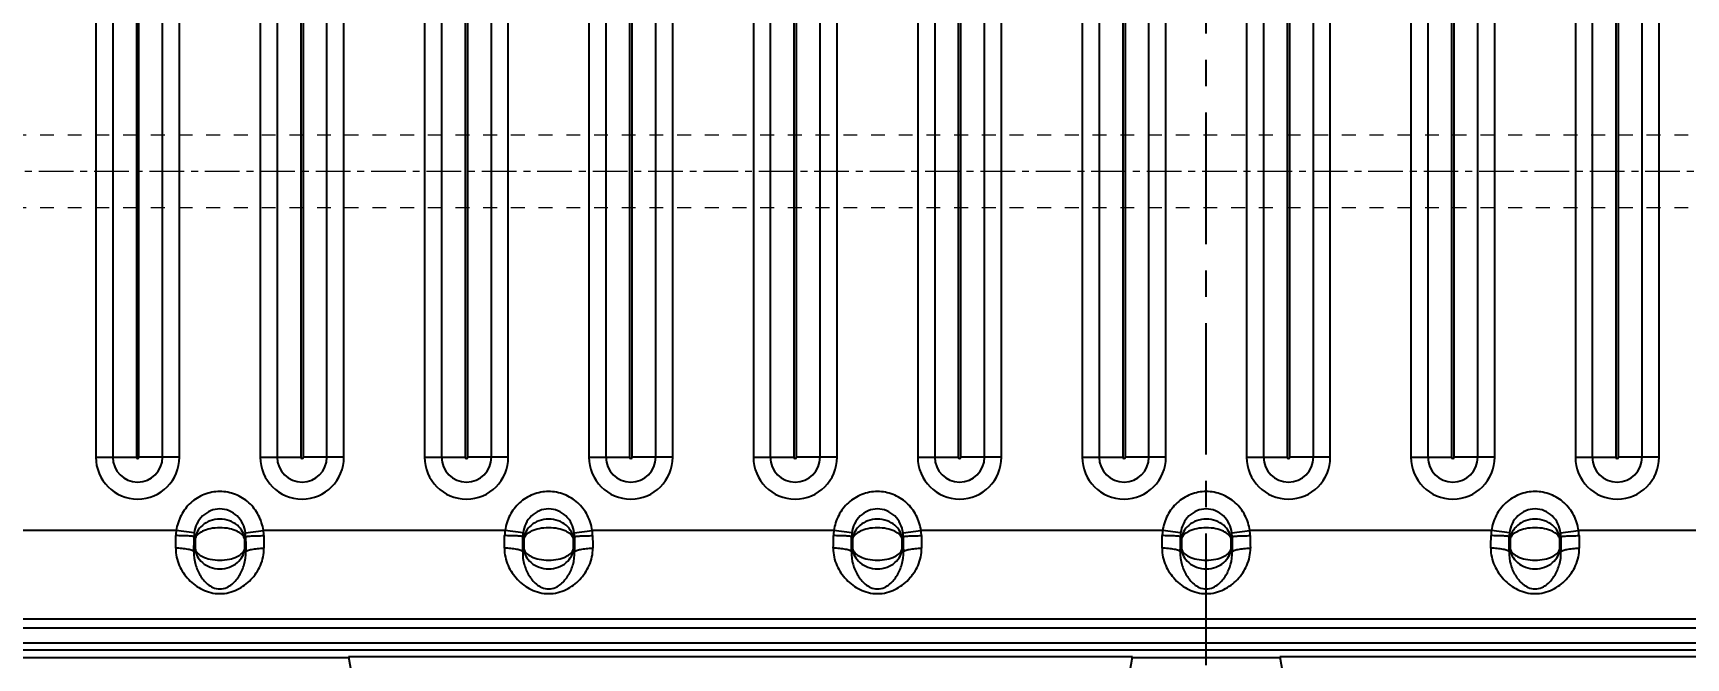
# Model space of a CAD drawing. Header units: millimetres. Extents: x 1572 to 4063, y -10865 to -3081.
# Drawn here: x 2486.6 to 2668.5, y -5954.5 to -5885.8 of the extents above; entities that cross this region are included whole.
import ezdxf

# ---------------------------------------------------------------- set-up
doc = ezdxf.new("R2010")
doc.units = ezdxf.units.MM
doc.header["$LTSCALE"] = 16.335
doc.header["$PDMODE"] = 3
doc.header["$PDSIZE"] = 0.3125
doc.linetypes.add('CENTER', pattern=[0.6, 0.375, -0.075, 0.075, -0.075])
doc.linetypes.add('HIDDEN', pattern=[0.2, 0.1, -0.1])
doc.layers.get('0').update_dxf_attribs({"linetype": 'CONTINUOUS'})
doc.layers.get('Defpoints').update_dxf_attribs({"linetype": 'CONTINUOUS'})
doc.layers.add('cool', color=153, linetype='HIDDEN', lineweight=9)
doc.styles.get("Standard").update_dxf_attribs({"font": 'txt', "width": 0.8})
doc.dimstyles.new('ISO-25', dxfattribs={"dimtxt": 8, "dimasz": 6, "dimexe": 0, "dimexo": 0, "dimgap": 0, "dimtad": 1, "dimdsep": 46, "dimtxsty": 'Standard', "dimcen": 0, "dimclrd": 4, "dimclre": 4, "dimclrt": 6, "dimazin": 0, "dimtfac": 1, "dimtofl": 0, "dimtmove": 0, "dimatfit": 3, "dimfxl": 1, "dimarcsym": 0})

# ---------------------------------------------------------------- blocks, each defined once
blk = doc.blocks.new('147')
at = {"layer": 'cool', "ltscale": 0.932966}
for p, q in [((229.57, -3849.57), (-211.77, -3849.57)), ((229.57, -3857.57), (-211.77, -3857.57))]:
    blk.add_line(p, q, dxfattribs=at)
at = {"layer": 'cool', "color": 1, "linetype": 'CENTER', "ltscale": 0.621977}
blk.add_line((243.9, -3853.57), (-226.1, -3853.57), dxfattribs=at)
blk = doc.blocks.new('*D194')
at = {"color": 4, "lineweight": -2, "transparency": 16777216}
for p, q in [((2642.11, -5964.99), (2832.46, -5964.99)), ((2832.46, -5964.99), (2844.46, -5966.99)), ((2844.46, -5966.99), (2866.86, -5966.99))]:
    blk.add_line(p, q, dxfattribs=at)
at = {"layer": 'Defpoints', "color": 0, "transparency": 16777216}
for p in [(2615.71, -5857.99), (2642.11, -5964.99), (2856.46, -5966.99)]:
    blk.add_point(p, dxfattribs=at)
at = {"color": 6, "transparency": 16777216, "insert": (2861.66, -5963.99), "char_height": 6, "attachment_point": 5}
blk.add_mtext('107', dxfattribs=at)
blk = doc.blocks.new('*D195')
at = {"color": 4, "lineweight": -2, "transparency": 16777216}
blk.add_line((2802.82, -5982.99), (2867.66, -5982.99), dxfattribs=at)
at = {"layer": 'Defpoints', "color": 0, "transparency": 16777216}
for p in [(2615.71, -5857.99), (2802.82, -5982.99), (2856.46, -5982.99)]:
    blk.add_point(p, dxfattribs=at)
at = {"color": 6, "transparency": 16777216, "insert": (2862.06, -5979.99), "char_height": 6, "attachment_point": 5}
blk.add_mtext('125', dxfattribs=at)
blk = doc.blocks.new('*D196')
at = {"color": 4, "lineweight": -2, "transparency": 16777216}
blk.add_line((2829.51, -6017.99), (2866.86, -6017.99), dxfattribs=at)
at = {"layer": 'Defpoints', "color": 0, "transparency": 16777216}
for p in [(2615.71, -5857.99), (2829.51, -6017.99), (2856.46, -6017.99)]:
    blk.add_point(p, dxfattribs=at)
at = {"color": 6, "transparency": 16777216, "insert": (2861.66, -6014.99), "char_height": 6, "attachment_point": 5}
blk.add_mtext('160', dxfattribs=at)
blk = doc.blocks.new('*D197')
at = {"color": 4, "lineweight": -2, "transparency": 16777216}
blk.add_line((2615.71, -6028.41), (2615.71, -6056.21), dxfattribs=at)
at = {"layer": 'Defpoints', "color": 0, "transparency": 16777216}
for p in [(2615.71, -5857.99), (2615.71, -6028.41), (2615.71, -6053.81)]:
    blk.add_point(p, dxfattribs=at)
at = {"color": 6, "transparency": 16777216, "insert": (2612.71, -6055.01), "char_height": 6, "attachment_point": 5, "rotation": 90}
blk.add_mtext('0', dxfattribs=at)
blk = doc.blocks.new('*D198')
at = {"color": 4, "lineweight": -2, "transparency": 16777216}
blk.add_line((2637.71, -5969.39), (2637.71, -6061.81), dxfattribs=at)
at = {"layer": 'Defpoints', "color": 0, "transparency": 16777216}
for p in [(2615.71, -5857.99), (2637.71, -5969.39), (2637.71, -6053.81)]:
    blk.add_point(p, dxfattribs=at)
at = {"color": 6, "transparency": 16777216, "insert": (2634.71, -6057.81), "char_height": 6, "attachment_point": 5, "rotation": 90}
blk.add_mtext('22', dxfattribs=at)
blk = doc.blocks.new('*D199')
at = {"color": 4, "lineweight": -2, "transparency": 16777216}
blk.add_line((2697.71, -5969.39), (2697.71, -6061.81), dxfattribs=at)
at = {"layer": 'Defpoints', "color": 0, "transparency": 16777216}
for p in [(2615.71, -5857.99), (2697.71, -5969.39), (2697.71, -6053.81)]:
    blk.add_point(p, dxfattribs=at)
at = {"color": 6, "transparency": 16777216, "insert": (2694.71, -6057.81), "char_height": 6, "attachment_point": 5, "rotation": 90}
blk.add_mtext('82', dxfattribs=at)
blk = doc.blocks.new('*D200')
at = {"color": 4, "lineweight": -2, "transparency": 16777216}
blk.add_line((2765.71, -5967.89), (2765.71, -6064.21), dxfattribs=at)
at = {"layer": 'Defpoints', "color": 0, "transparency": 16777216}
for p in [(2615.71, -5857.99), (2765.71, -5967.89), (2765.71, -6053.81)]:
    blk.add_point(p, dxfattribs=at)
at = {"color": 6, "transparency": 16777216, "insert": (2762.71, -6059.01), "char_height": 6, "attachment_point": 5, "rotation": 90}
blk.add_mtext('150', dxfattribs=at)
blk = doc.blocks.new('*D201')
at = {"color": 4, "lineweight": -2, "transparency": 16777216}
blk.add_line((2820.71, -6014.88), (2820.71, -6065.81), dxfattribs=at)
at = {"layer": 'Defpoints', "color": 0, "transparency": 16777216}
for p in [(2615.71, -5857.99), (2820.71, -6014.88), (2820.71, -6053.81)]:
    blk.add_point(p, dxfattribs=at)
at = {"color": 6, "transparency": 16777216, "insert": (2817.71, -6059.81), "char_height": 6, "attachment_point": 5, "rotation": 90}
blk.add_mtext('205', dxfattribs=at)
blk = doc.blocks.new('*D220')
at = {"color": 4, "lineweight": -2, "transparency": 16777216}
blk.add_line((2404.1, -5900.99), (2366.95, -5900.99), dxfattribs=at)
at = {"layer": 'Defpoints', "color": 0, "transparency": 16777216}
for p in [(2615.71, -5857.99), (2374.95, -5900.99), (2404.1, -5900.99)]:
    blk.add_point(p, dxfattribs=at)
at = {"color": 6, "transparency": 16777216, "insert": (2370.95, -5897.99), "char_height": 6, "attachment_point": 5}
blk.add_mtext('43', dxfattribs=at)
blk = doc.blocks.new('*D221')
at = {"color": 4, "lineweight": -2, "transparency": 16777216}
blk.add_line((2434.81, -5927.99), (2367.75, -5927.99), dxfattribs=at)
at = {"layer": 'Defpoints', "color": 0, "transparency": 16777216}
for p in [(2615.71, -5857.99), (2374.95, -5927.99), (2434.81, -5927.99)]:
    blk.add_point(p, dxfattribs=at)
at = {"color": 6, "transparency": 16777216, "insert": (2371.35, -5924.99), "char_height": 6, "attachment_point": 5}
blk.add_mtext('70', dxfattribs=at)
blk = doc.blocks.new('*D222')
at = {"color": 4, "lineweight": -2, "transparency": 16777216}
for p, q in [((2398.95, -5964.99), (2386.95, -5966.99)), ((2589.31, -5964.99), (2398.95, -5964.99)), ((2386.95, -5966.99), (2364.55, -5966.99))]:
    blk.add_line(p, q, dxfattribs=at)
at = {"layer": 'Defpoints', "color": 0, "transparency": 16777216}
for p in [(2615.71, -5857.99), (2589.31, -5964.99), (2374.95, -5966.99)]:
    blk.add_point(p, dxfattribs=at)
at = {"color": 6, "transparency": 16777216, "insert": (2369.75, -5963.99), "char_height": 6, "attachment_point": 5}
blk.add_mtext('107', dxfattribs=at)
blk = doc.blocks.new('*D223')
at = {"color": 4, "lineweight": -2, "transparency": 16777216}
blk.add_line((2428.59, -5982.99), (2363.75, -5982.99), dxfattribs=at)
at = {"layer": 'Defpoints', "color": 0, "transparency": 16777216}
for p in [(2615.71, -5857.99), (2374.95, -5982.99), (2428.59, -5982.99)]:
    blk.add_point(p, dxfattribs=at)
at = {"color": 6, "transparency": 16777216, "insert": (2369.35, -5979.99), "char_height": 6, "attachment_point": 5}
blk.add_mtext('125', dxfattribs=at)
blk = doc.blocks.new('*D224')
at = {"color": 4, "lineweight": -2, "transparency": 16777216}
blk.add_line((2401.91, -6017.99), (2364.55, -6017.99), dxfattribs=at)
at = {"layer": 'Defpoints', "color": 0, "transparency": 16777216}
for p in [(2615.71, -5857.99), (2374.95, -6017.99), (2401.91, -6017.99)]:
    blk.add_point(p, dxfattribs=at)
at = {"color": 6, "transparency": 16777216, "insert": (2369.75, -6014.99), "char_height": 6, "attachment_point": 5}
blk.add_mtext('160', dxfattribs=at)
blk = doc.blocks.new('*D225')
at = {"color": 4, "lineweight": -2, "transparency": 16777216}
for p, q in [((2593.71, -5969.39), (2593.71, -6029.81)), ((2593.71, -6029.81), (2593.71, -6041.81)), ((2593.71, -6041.81), (2593.71, -6061.81))]:
    blk.add_line(p, q, dxfattribs=at)
at = {"layer": 'Defpoints', "color": 0, "transparency": 16777216}
for p in [(2615.71, -5857.99), (2593.71, -5969.39), (2593.71, -6053.81)]:
    blk.add_point(p, dxfattribs=at)
at = {"color": 6, "transparency": 16777216, "insert": (2590.71, -6057.81), "char_height": 6, "attachment_point": 5, "rotation": 90}
blk.add_mtext('22', dxfattribs=at)
blk = doc.blocks.new('*D226')
at = {"color": 4, "lineweight": -2, "transparency": 16777216}
for p, q in [((2533.71, -5969.39), (2533.71, -6029.81)), ((2533.71, -6029.81), (2533.71, -6041.81)), ((2533.71, -6041.81), (2533.71, -6061.81))]:
    blk.add_line(p, q, dxfattribs=at)
at = {"layer": 'Defpoints', "color": 0, "transparency": 16777216}
for p in [(2615.71, -5857.99), (2533.71, -5969.39), (2533.71, -6053.81)]:
    blk.add_point(p, dxfattribs=at)
at = {"color": 6, "transparency": 16777216, "insert": (2530.71, -6057.81), "char_height": 6, "attachment_point": 5, "rotation": 90}
blk.add_mtext('82', dxfattribs=at)
blk = doc.blocks.new('*D227')
at = {"color": 4, "lineweight": -2, "transparency": 16777216}
blk.add_line((2465.71, -5967.89), (2465.71, -6064.21), dxfattribs=at)
at = {"layer": 'Defpoints', "color": 0, "transparency": 16777216}
for p in [(2615.71, -5857.99), (2465.71, -5967.89), (2465.71, -6053.81)]:
    blk.add_point(p, dxfattribs=at)
at = {"color": 6, "transparency": 16777216, "insert": (2462.71, -6059.01), "char_height": 6, "attachment_point": 5, "rotation": 90}
blk.add_mtext('150', dxfattribs=at)
blk = doc.blocks.new('*D228')
at = {"color": 4, "lineweight": -2, "transparency": 16777216}
for p, q in [((2439.21, -5887.39), (2439.21, -6029.81)), ((2439.21, -6029.81), (2437.71, -6041.81)), ((2437.71, -6041.81), (2437.71, -6071.41))]:
    blk.add_line(p, q, dxfattribs=at)
at = {"layer": 'Defpoints', "color": 0, "transparency": 16777216}
for p in [(2615.71, -5857.99), (2439.21, -5887.39), (2437.71, -6053.81)]:
    blk.add_point(p, dxfattribs=at)
at = {"color": 6, "transparency": 16777216, "insert": (2434.71, -6062.61), "char_height": 6, "attachment_point": 5, "rotation": 90}
blk.add_mtext('176.5', dxfattribs=at)
blk = doc.blocks.new('*D229')
at = {"color": 4, "lineweight": -2, "transparency": 16777216}
blk.add_line((2410.71, -6014.88), (2410.71, -6065.81), dxfattribs=at)
at = {"layer": 'Defpoints', "color": 0, "transparency": 16777216}
for p in [(2615.71, -5857.99), (2410.71, -6014.88), (2410.71, -6053.81)]:
    blk.add_point(p, dxfattribs=at)
at = {"color": 6, "transparency": 16777216, "insert": (2407.71, -6059.81), "char_height": 6, "attachment_point": 5, "rotation": 90}
blk.add_mtext('205', dxfattribs=at)
blk = doc.blocks.new('*D266')
at = {"color": 4, "lineweight": -2, "transparency": 16777216}
for p, q in [((2386.77, -5954.47), (2357.97, -5954.47)), ((2398.77, -5963.49), (2386.77, -5954.47)), ((2461.31, -5963.49), (2398.77, -5963.49))]:
    blk.add_line(p, q, dxfattribs=at)
at = {"layer": 'Defpoints', "color": 0, "transparency": 16777216}
for p in [(2615.71, -5857.99), (2374.77, -5954.47), (2461.31, -5963.49)]:
    blk.add_point(p, dxfattribs=at)
at = {"color": 6, "transparency": 16777216, "insert": (2366.37, -5951.47), "char_height": 6, "attachment_point": 5}
blk.add_mtext('105.5', dxfattribs=at)
blk = doc.blocks.new('*D267')
at = {"color": 4, "lineweight": -2, "transparency": 16777216}
for p, q in [((2832.78, -5963.49), (2844.78, -5957.64)), ((2844.78, -5957.64), (2873.58, -5957.64)), ((2770.11, -5963.49), (2832.78, -5963.49))]:
    blk.add_line(p, q, dxfattribs=at)
at = {"layer": 'Defpoints', "color": 0, "transparency": 16777216}
for p in [(2615.71, -5857.99), (2856.78, -5957.64), (2770.11, -5963.49)]:
    blk.add_point(p, dxfattribs=at)
at = {"color": 6, "transparency": 16777216, "insert": (2865.18, -5954.64), "char_height": 6, "attachment_point": 5}
blk.add_mtext('105.5', dxfattribs=at)
blk = doc.blocks.new('*D284')
at = {"color": 4, "lineweight": -2, "transparency": 16777216}
blk.add_line((2827.31, -5900.99), (2864.46, -5900.99), dxfattribs=at)
at = {"layer": 'Defpoints', "color": 0, "transparency": 16777216}
for p in [(2615.71, -5857.99), (2827.31, -5900.99), (2856.46, -5900.99)]:
    blk.add_point(p, dxfattribs=at)
at = {"color": 6, "transparency": 16777216, "insert": (2860.46, -5897.99), "char_height": 6, "attachment_point": 5}
blk.add_mtext('43', dxfattribs=at)
blk = doc.blocks.new('*D285')
at = {"color": 4, "lineweight": -2, "transparency": 16777216}
blk.add_line((2796.61, -5927.99), (2863.66, -5927.99), dxfattribs=at)
at = {"layer": 'Defpoints', "color": 0, "transparency": 16777216}
for p in [(2615.71, -5857.99), (2796.61, -5927.99), (2856.46, -5927.99)]:
    blk.add_point(p, dxfattribs=at)
at = {"color": 6, "transparency": 16777216, "insert": (2860.06, -5924.99), "char_height": 6, "attachment_point": 5}
blk.add_mtext('70', dxfattribs=at)
blk = doc.blocks.new('*D286')
at = {"color": 4, "lineweight": -2, "transparency": 16777216}
for p, q in [((2792.21, -5887.39), (2792.21, -6029.81)), ((2792.21, -6029.81), (2793.71, -6041.81)), ((2793.71, -6041.81), (2793.71, -6071.41))]:
    blk.add_line(p, q, dxfattribs=at)
at = {"layer": 'Defpoints', "color": 0, "transparency": 16777216}
for p in [(2615.71, -5857.99), (2792.21, -5887.39), (2793.71, -6053.81)]:
    blk.add_point(p, dxfattribs=at)
at = {"color": 6, "transparency": 16777216, "insert": (2790.71, -6062.61), "char_height": 6, "attachment_point": 5, "rotation": 90}
blk.add_mtext('176.5', dxfattribs=at)

msp = doc.modelspace()

# ---------------------------------------------------------------- linework, layer by layer
at = {"color": 1, "linetype": 'CENTER', "ltscale": 2.363515}
msp.add_line((2615.706, -6047.99), (2615.706, -5667.99), dxfattribs=at)
at = {"color": 7, "linetype": 'Continuous'}
for p, q in [((2493.515, -5788.732), (2493.515, -5932.447)), ((2495.379, -5788.732), (2495.379, -5932.447)), ((2497.977, -5788.732), (2497.977, -5932.447)), ((2498.264, -5932.447), (2498.264, -5788.732)), ((2500.862, -5932.447), (2500.862, -5788.732)), ((2502.727, -5932.447), (2502.727, -5788.732)), ((2511.605, -5788.732), (2511.605, -5932.447)), ((2513.469, -5788.732), (2513.469, -5932.447)), ((2516.067, -5788.732), (2516.067, -5932.447)), ((2516.354, -5932.447), (2516.354, -5788.732)), ((2518.952, -5932.447), (2518.952, -5788.732)), ((2520.817, -5932.447), (2520.817, -5788.732)), ((2529.695, -5788.732), (2529.695, -5932.447)), ((2531.559, -5788.732), (2531.559, -5932.447)), ((2534.157, -5788.732), (2534.157, -5932.447)), ((2534.444, -5932.447), (2534.444, -5788.732)), ((2537.042, -5932.447), (2537.042, -5788.732)), ((2538.907, -5932.447), (2538.907, -5788.732)), ((2547.785, -5788.732), (2547.785, -5932.447)), ((2549.649, -5788.732), (2549.649, -5932.447)), ((2552.247, -5788.732), (2552.247, -5932.447)), ((2552.534, -5932.447), (2552.534, -5788.732)), ((2555.132, -5932.447), (2555.132, -5788.732)), ((2556.997, -5932.447), (2556.997, -5788.732)), ((2565.875, -5788.732), (2565.875, -5932.447)), ((2567.739, -5788.732), (2567.739, -5932.447)), ((2570.337, -5788.732), (2570.337, -5932.447)), ((2570.624, -5932.447), (2570.624, -5788.732)), ((2573.222, -5932.447), (2573.222, -5788.732)), ((2575.087, -5932.447), (2575.087, -5788.732)), ((2583.965, -5788.732), (2583.965, -5932.447)), ((2585.829, -5788.732), (2585.829, -5932.447)), ((2588.427, -5788.732), (2588.427, -5932.447)), ((2588.714, -5932.447), (2588.714, -5788.732)), ((2591.312, -5932.447), (2591.312, -5788.732)), ((2593.177, -5932.447), (2593.177, -5788.732)), ((2602.055, -5788.732), (2602.055, -5932.447)), ((2603.919, -5788.732), (2603.919, -5932.447)), ((2606.517, -5788.732), (2606.517, -5932.447)), ((2606.804, -5932.447), (2606.804, -5788.732)), ((2609.402, -5932.447), (2609.402, -5788.732)), ((2611.267, -5932.447), (2611.267, -5788.732)), ((2620.145, -5788.732), (2620.145, -5932.447)), ((2622.009, -5788.732), (2622.009, -5932.447)), ((2624.607, -5788.732), (2624.607, -5932.447)), ((2624.894, -5932.447), (2624.894, -5788.732)), ((2627.492, -5932.447), (2627.492, -5788.732)), ((2629.357, -5932.447), (2629.357, -5788.732)), ((2638.235, -5788.732), (2638.235, -5932.447)), ((2640.099, -5788.732), (2640.099, -5932.447)), ((2642.697, -5788.732), (2642.697, -5932.447)), ((2642.984, -5932.447), (2642.984, -5788.732)), ((2645.582, -5932.447), (2645.582, -5788.732)), ((2647.447, -5932.447), (2647.447, -5788.732)), ((2656.325, -5788.732), (2656.325, -5932.447)), ((2658.189, -5788.732), (2658.189, -5932.447)), ((2660.787, -5788.732), (2660.787, -5932.447)), ((2661.074, -5932.447), (2661.074, -5788.732)), ((2663.672, -5932.447), (2663.672, -5788.732)), ((2665.537, -5932.447), (2665.537, -5788.732)), ((2493.515, -5932.447), (2497.977, -5932.447)), ((2502.727, -5932.447), (2498.264, -5932.447)), ((2511.605, -5932.447), (2516.067, -5932.447)), ((2520.817, -5932.447), (2516.354, -5932.447)), ((2529.695, -5932.447), (2534.157, -5932.447)), ((2538.907, -5932.447), (2534.444, -5932.447)), ((2547.785, -5932.447), (2552.247, -5932.447)), ((2556.997, -5932.447), (2552.534, -5932.447)), ((2565.875, -5932.447), (2570.337, -5932.447)), ((2575.087, -5932.447), (2570.624, -5932.447)), ((2583.965, -5932.447), (2588.427, -5932.447)), ((2593.177, -5932.447), (2588.714, -5932.447)), ((2602.055, -5932.447), (2606.517, -5932.447)), ((2611.267, -5932.447), (2606.804, -5932.447)), ((2620.145, -5932.447), (2624.607, -5932.447)), ((2629.357, -5932.447), (2624.894, -5932.447)), ((2638.235, -5932.447), (2642.697, -5932.447)), ((2647.447, -5932.447), (2642.984, -5932.447)), ((2656.325, -5932.447), (2660.787, -5932.447)), ((2665.537, -5932.447), (2661.074, -5932.447)), ((2502.373, -5940.514), (2466.18, -5940.514)), ((2504.352, -5940.78), (2502.373, -5940.514)), ((2504.434, -5941.474), (2504.329, -5941.19)), ((2504.434, -5941.474), (2504.434, -5942.515)), ((2510.003, -5941.19), (2509.897, -5941.474)), ((2509.897, -5942.515), (2509.897, -5941.474)), ((2509.98, -5940.78), (2511.958, -5940.514)), ((2538.553, -5940.514), (2511.958, -5940.514)), ((2540.532, -5940.78), (2538.553, -5940.514)), ((2540.614, -5941.474), (2540.509, -5941.19)), ((2540.614, -5941.474), (2540.614, -5942.515)), ((2546.183, -5941.19), (2546.077, -5941.474)), ((2546.077, -5942.515), (2546.077, -5941.474)), ((2546.16, -5940.78), (2548.138, -5940.514)), ((2574.733, -5940.514), (2548.138, -5940.514)), ((2576.712, -5940.78), (2574.733, -5940.514)), ((2576.794, -5941.474), (2576.689, -5941.19)), ((2576.794, -5941.474), (2576.794, -5942.515)), ((2582.363, -5941.19), (2582.257, -5941.474)), ((2582.257, -5942.515), (2582.257, -5941.474)), ((2582.34, -5940.78), (2584.318, -5940.514)), ((2610.913, -5940.514), (2584.318, -5940.514)), ((2612.892, -5940.78), (2610.913, -5940.514)), ((2612.974, -5941.474), (2612.869, -5941.19)), ((2612.974, -5941.474), (2612.974, -5942.515)), ((2618.543, -5941.19), (2618.437, -5941.474)), ((2618.437, -5942.515), (2618.437, -5941.474)), ((2618.52, -5940.78), (2620.498, -5940.514)), ((2647.093, -5940.514), (2620.498, -5940.514)), ((2649.072, -5940.78), (2647.093, -5940.514)), ((2649.154, -5941.474), (2649.049, -5941.19)), ((2649.154, -5941.474), (2649.154, -5942.515)), ((2654.723, -5941.19), (2654.617, -5941.474)), ((2654.617, -5942.515), (2654.617, -5941.474)), ((2654.7, -5940.78), (2656.678, -5940.514)), ((2683.273, -5940.514), (2656.678, -5940.514)), ((2504.31, -5942.848), (2504.434, -5942.515)), ((2509.897, -5942.515), (2510.021, -5942.848)), ((2540.49, -5942.848), (2540.614, -5942.515)), ((2546.077, -5942.515), (2546.201, -5942.848)), ((2576.67, -5942.848), (2576.794, -5942.515)), ((2582.257, -5942.515), (2582.381, -5942.848)), ((2612.85, -5942.848), (2612.974, -5942.515)), ((2618.437, -5942.515), (2618.561, -5942.848)), ((2649.03, -5942.848), (2649.154, -5942.515)), ((2654.617, -5942.515), (2654.741, -5942.848)), ((2473.123, -5950.222), (2758.288, -5950.222)), ((2757.734, -5951.266), (2473.677, -5951.266)), ((2473.677, -5952.859), (2757.734, -5952.859)), ((2758.298, -5953.697), (2473.114, -5953.697)), ((2473.206, -5954.493), (2521.324, -5954.493)), ((2521.311, -5954.422), (2522.342, -5960.267)), ((2607.6, -5954.422), (2521.311, -5954.422)), ((2606.569, -5960.267), (2607.6, -5954.422)), ((2607.587, -5954.493), (2623.824, -5954.493)), ((2710.1, -5954.422), (2623.812, -5954.422)), ((2623.812, -5954.422), (2624.842, -5960.267))]:
    msp.add_line(p, q, dxfattribs=at)
for centre, radius, start, end in [((2498.121, -5932.447), 4.606, 180, 360), ((2498.121, -5932.447), 2.741, 180, 0), ((2498.121, -5932.447), 0.144, 180, 0), ((2516.211, -5932.447), 4.606, 180, 360), ((2516.211, -5932.447), 2.741, 180, 0), ((2516.211, -5932.447), 0.144, 180, 0), ((2534.301, -5932.447), 4.606, 180, 360), ((2534.301, -5932.447), 2.741, 180, 0), ((2534.301, -5932.447), 0.144, 180, 0), ((2552.391, -5932.447), 4.606, 180, 360), ((2552.391, -5932.447), 2.741, 180, 0), ((2552.391, -5932.447), 0.144, 180, 0), ((2570.481, -5932.447), 4.606, 180, 360), ((2570.481, -5932.447), 2.741, 180, 0), ((2570.481, -5932.447), 0.144, 180, 0), ((2588.571, -5932.447), 4.606, 180, 360), ((2588.571, -5932.447), 2.741, 180, 0), ((2588.571, -5932.447), 0.144, 180, 0), ((2606.661, -5932.447), 4.606, 180, 360), ((2606.661, -5932.447), 2.741, 180, 0), ((2606.661, -5932.447), 0.144, 180, 0), ((2624.751, -5932.447), 4.606, 180, 360), ((2624.751, -5932.447), 2.741, 180, 0), ((2624.751, -5932.447), 0.144, 180, 0), ((2642.841, -5932.447), 4.606, 180, 360), ((2642.841, -5932.447), 2.741, 180, 0), ((2642.841, -5932.447), 0.144, 180, 0), ((2660.931, -5932.447), 4.606, 180, 360), ((2660.931, -5932.447), 2.741, 180, 0), ((2660.931, -5932.447), 0.144, 180, 0), ((2409.078, -5940.534), 93.25, 358.81693, 359.66604), ((2505.994, -5941.102), 3.668, 170.78524, 179.62607), ((2370.153, -5940.539), 134.177, 359.01385, 359.72197), ((2507.709, -5941.174), 3.38, 173.3061, 180.26867), ((2506.62, -5941.175), 3.383, 359.73438, 6.6916), ((2644.187, -5940.539), 134.186, 180.27806, 180.98612), ((2508.336, -5941.102), 3.669, 0.37559, 9.2131), ((2605.26, -5940.534), 93.257, 180.33394, 181.18298), ((2445.258, -5940.534), 93.25, 358.81693, 359.66604), ((2542.174, -5941.102), 3.668, 170.78524, 179.62607), ((2406.333, -5940.539), 134.177, 359.01385, 359.72197), ((2543.889, -5941.174), 3.38, 173.3061, 180.26867), ((2542.8, -5941.175), 3.383, 359.73438, 6.6916), ((2680.367, -5940.539), 134.186, 180.27806, 180.98612), ((2544.516, -5941.102), 3.669, 0.37559, 9.2131), ((2641.44, -5940.534), 93.257, 180.33394, 181.18298), ((2481.438, -5940.534), 93.25, 358.81693, 359.66604), ((2578.354, -5941.102), 3.668, 170.78524, 179.62607), ((2442.513, -5940.539), 134.177, 359.01385, 359.72197), ((2580.069, -5941.174), 3.38, 173.3061, 180.26867), ((2578.98, -5941.175), 3.383, 359.73438, 6.6916), ((2716.547, -5940.539), 134.186, 180.27806, 180.98612), ((2580.696, -5941.102), 3.669, 0.37559, 9.2131), ((2677.62, -5940.534), 93.257, 180.33394, 181.18298), ((2517.618, -5940.534), 93.25, 358.81693, 359.66604), ((2614.534, -5941.102), 3.668, 170.78524, 179.62607), ((2478.693, -5940.539), 134.177, 359.01385, 359.72197), ((2616.249, -5941.174), 3.38, 173.3061, 180.26867), ((2615.16, -5941.175), 3.383, 359.73438, 6.6916), ((2752.727, -5940.539), 134.186, 180.27806, 180.98612), ((2616.876, -5941.102), 3.669, 0.37559, 9.2131), ((2713.8, -5940.534), 93.257, 180.33394, 181.18298), ((2553.798, -5940.534), 93.25, 358.81693, 359.66604), ((2650.714, -5941.102), 3.668, 170.78524, 179.62607), ((2514.873, -5940.539), 134.177, 359.01385, 359.72197), ((2652.429, -5941.174), 3.38, 173.3061, 180.26867), ((2651.34, -5941.175), 3.383, 359.73438, 6.6916), ((2788.907, -5940.539), 134.186, 180.27806, 180.98612), ((2653.056, -5941.102), 3.669, 0.37559, 9.2131), ((2749.98, -5940.534), 93.257, 180.33394, 181.18298)]:
    msp.add_arc(centre, radius, start, end, dxfattribs=at)
for points, knots in [([(2511.958, -5940.514), (2511.88, -5939.937), (2511.522, -5938.801), (2510.437, -5937.389), (2508.92, -5936.448), (2507.166, -5936.115), (2505.411, -5936.448), (2503.895, -5937.389), (2502.809, -5938.801), (2502.451, -5939.937), (2502.373, -5940.514)], [0, 0, 0, 0, 0.125044, 0.2500445, 0.3750406, 0.5000226, 0.6249987, 0.7499874, 0.8749709, 1, 1, 1, 1]), ([(2548.138, -5940.514), (2548.06, -5939.937), (2547.702, -5938.801), (2546.617, -5937.389), (2545.1, -5936.448), (2543.346, -5936.115), (2541.591, -5936.448), (2540.075, -5937.389), (2538.989, -5938.801), (2538.631, -5939.937), (2538.553, -5940.514)], [0, 0, 0, 0, 0.125044, 0.2500445, 0.3750406, 0.5000226, 0.6249987, 0.7499874, 0.8749709, 1, 1, 1, 1]), ([(2584.318, -5940.514), (2584.24, -5939.937), (2583.882, -5938.801), (2582.797, -5937.389), (2581.28, -5936.448), (2579.526, -5936.115), (2577.771, -5936.448), (2576.255, -5937.389), (2575.169, -5938.801), (2574.811, -5939.937), (2574.733, -5940.514)], [0, 0, 0, 0, 0.125044, 0.2500445, 0.3750406, 0.5000226, 0.6249987, 0.7499874, 0.8749709, 1, 1, 1, 1]), ([(2620.498, -5940.514), (2620.42, -5939.937), (2620.062, -5938.801), (2618.977, -5937.389), (2617.46, -5936.448), (2615.706, -5936.115), (2613.951, -5936.448), (2612.435, -5937.389), (2611.349, -5938.801), (2610.991, -5939.937), (2610.913, -5940.514)], [0, 0, 0, 0, 0.125044, 0.2500445, 0.3750406, 0.5000226, 0.6249987, 0.7499874, 0.8749709, 1, 1, 1, 1]), ([(2656.678, -5940.514), (2656.6, -5939.937), (2656.242, -5938.801), (2655.157, -5937.389), (2653.64, -5936.448), (2651.886, -5936.115), (2650.131, -5936.448), (2648.615, -5937.389), (2647.529, -5938.801), (2647.171, -5939.937), (2647.093, -5940.514)], [0, 0, 0, 0, 0.125044, 0.2500445, 0.3750406, 0.5000226, 0.6249987, 0.7499874, 0.8749709, 1, 1, 1, 1]), ([(2509.98, -5940.78), (2509.899, -5940.091), (2509.262, -5938.723), (2507.166, -5937.847), (2505.069, -5938.723), (2504.432, -5940.091), (2504.352, -5940.78)], [0, 0, 0, 0, 0.2520719, 0.499998, 0.7479241, 1, 1, 1, 1]), ([(2546.16, -5940.78), (2546.079, -5940.091), (2545.442, -5938.723), (2543.346, -5937.847), (2541.249, -5938.723), (2540.612, -5940.091), (2540.532, -5940.78)], [0, 0, 0, 0, 0.2520719, 0.499998, 0.7479241, 1, 1, 1, 1]), ([(2582.34, -5940.78), (2582.259, -5940.091), (2581.622, -5938.723), (2579.526, -5937.847), (2577.429, -5938.723), (2576.792, -5940.091), (2576.712, -5940.78)], [0, 0, 0, 0, 0.2520719, 0.499998, 0.7479241, 1, 1, 1, 1]), ([(2618.52, -5940.78), (2618.439, -5940.091), (2617.802, -5938.723), (2615.706, -5937.847), (2613.609, -5938.723), (2612.972, -5940.091), (2612.892, -5940.78)], [0, 0, 0, 0, 0.2520719, 0.499998, 0.7479241, 1, 1, 1, 1]), ([(2654.7, -5940.78), (2654.619, -5940.091), (2653.982, -5938.723), (2651.886, -5937.847), (2649.789, -5938.723), (2649.152, -5940.091), (2649.072, -5940.78)], [0, 0, 0, 0, 0.2520719, 0.499998, 0.7479241, 1, 1, 1, 1]), ([(2509.897, -5941.474), (2509.876, -5941.192), (2509.707, -5940.608), (2509.107, -5939.877), (2508.22, -5939.375), (2507.165, -5939.196), (2506.11, -5939.376), (2505.224, -5939.878), (2504.625, -5940.609), (2504.455, -5941.192), (2504.434, -5941.474)], [0, 0, 0, 0, 0.1106501, 0.2297623, 0.3605063, 0.5001503, 0.6397285, 0.7704222, 0.8894202, 1, 1, 1, 1]), ([(2546.077, -5941.474), (2546.056, -5941.192), (2545.887, -5940.608), (2545.287, -5939.877), (2544.4, -5939.375), (2543.345, -5939.196), (2542.29, -5939.376), (2541.404, -5939.878), (2540.805, -5940.609), (2540.635, -5941.192), (2540.614, -5941.474)], [0, 0, 0, 0, 0.1106501, 0.2297623, 0.3605063, 0.5001503, 0.6397285, 0.7704222, 0.8894202, 1, 1, 1, 1]), ([(2582.257, -5941.474), (2582.236, -5941.192), (2582.067, -5940.608), (2581.467, -5939.877), (2580.58, -5939.375), (2579.525, -5939.196), (2578.47, -5939.376), (2577.584, -5939.878), (2576.985, -5940.609), (2576.815, -5941.192), (2576.794, -5941.474)], [0, 0, 0, 0, 0.1106501, 0.2297623, 0.3605063, 0.5001503, 0.6397285, 0.7704222, 0.8894202, 1, 1, 1, 1]), ([(2618.437, -5941.474), (2618.416, -5941.192), (2618.247, -5940.608), (2617.647, -5939.877), (2616.76, -5939.375), (2615.705, -5939.196), (2614.65, -5939.376), (2613.764, -5939.878), (2613.165, -5940.609), (2612.995, -5941.192), (2612.974, -5941.474)], [0, 0, 0, 0, 0.1106501, 0.2297623, 0.3605063, 0.5001503, 0.6397285, 0.7704222, 0.8894202, 1, 1, 1, 1]), ([(2654.617, -5941.474), (2654.596, -5941.192), (2654.427, -5940.608), (2653.827, -5939.877), (2652.94, -5939.375), (2651.885, -5939.196), (2650.83, -5939.376), (2649.944, -5939.878), (2649.345, -5940.609), (2649.175, -5941.192), (2649.154, -5941.474)], [0, 0, 0, 0, 0.1106501, 0.2297623, 0.3605063, 0.5001503, 0.6397285, 0.7704222, 0.8894202, 1, 1, 1, 1]), ([(2504.329, -5941.19), (2504.31, -5941.178), (2504.242, -5941.167), (2504.113, -5941.146), (2503.919, -5941.129), (2503.553, -5941.104), (2503.015, -5941.086), (2502.562, -5941.079), (2502.326, -5941.078)], [0, 0, 0, 0, 0.0334406, 0.0995097, 0.1968572, 0.3238146, 0.6480197, 1, 1, 1, 1]), ([(2509.897, -5941.474), (2509.829, -5941.081), (2509.166, -5940.571), (2508.179, -5940.28), (2507.166, -5940.176), (2506.153, -5940.28), (2505.166, -5940.571), (2504.503, -5941.081), (2504.434, -5941.474)], [0, 0, 0, 0, 0.1894105, 0.3331197, 0.4999134, 0.6667395, 0.8105152, 1, 1, 1, 1]), ([(2510.003, -5941.19), (2510.022, -5941.178), (2510.09, -5941.167), (2510.218, -5941.146), (2510.413, -5941.129), (2510.779, -5941.104), (2511.317, -5941.086), (2511.77, -5941.079), (2512.005, -5941.078)], [0, 0, 0, 0, 0.0334288, 0.0994737, 0.1967945, 0.323733, 0.6479484, 1, 1, 1, 1]), ([(2540.509, -5941.19), (2540.49, -5941.178), (2540.422, -5941.167), (2540.293, -5941.146), (2540.099, -5941.129), (2539.733, -5941.104), (2539.195, -5941.086), (2538.742, -5941.079), (2538.506, -5941.078)], [0, 0, 0, 0, 0.0334406, 0.0995097, 0.1968572, 0.3238146, 0.6480197, 1, 1, 1, 1]), ([(2546.077, -5941.474), (2546.009, -5941.081), (2545.346, -5940.571), (2544.359, -5940.28), (2543.346, -5940.176), (2542.333, -5940.28), (2541.346, -5940.571), (2540.683, -5941.081), (2540.614, -5941.474)], [0, 0, 0, 0, 0.1894105, 0.3331197, 0.4999134, 0.6667395, 0.8105152, 1, 1, 1, 1]), ([(2546.183, -5941.19), (2546.202, -5941.178), (2546.27, -5941.167), (2546.398, -5941.146), (2546.593, -5941.129), (2546.959, -5941.104), (2547.497, -5941.086), (2547.95, -5941.079), (2548.185, -5941.078)], [0, 0, 0, 0, 0.0334288, 0.0994737, 0.1967945, 0.323733, 0.6479484, 1, 1, 1, 1]), ([(2576.689, -5941.19), (2576.67, -5941.178), (2576.602, -5941.167), (2576.473, -5941.146), (2576.279, -5941.129), (2575.913, -5941.104), (2575.375, -5941.086), (2574.922, -5941.079), (2574.686, -5941.078)], [0, 0, 0, 0, 0.0334406, 0.0995097, 0.1968572, 0.3238146, 0.6480197, 1, 1, 1, 1]), ([(2582.257, -5941.474), (2582.189, -5941.081), (2581.526, -5940.571), (2580.539, -5940.28), (2579.526, -5940.176), (2578.513, -5940.28), (2577.526, -5940.571), (2576.863, -5941.081), (2576.794, -5941.474)], [0, 0, 0, 0, 0.1894105, 0.3331197, 0.4999134, 0.6667395, 0.8105152, 1, 1, 1, 1]), ([(2582.363, -5941.19), (2582.382, -5941.178), (2582.45, -5941.167), (2582.578, -5941.146), (2582.773, -5941.129), (2583.139, -5941.104), (2583.677, -5941.086), (2584.13, -5941.079), (2584.365, -5941.078)], [0, 0, 0, 0, 0.0334288, 0.0994737, 0.1967945, 0.323733, 0.6479484, 1, 1, 1, 1]), ([(2612.869, -5941.19), (2612.85, -5941.178), (2612.782, -5941.167), (2612.653, -5941.146), (2612.459, -5941.129), (2612.093, -5941.104), (2611.555, -5941.086), (2611.102, -5941.079), (2610.866, -5941.078)], [0, 0, 0, 0, 0.0334406, 0.0995097, 0.1968572, 0.3238146, 0.6480197, 1, 1, 1, 1]), ([(2618.437, -5941.474), (2618.369, -5941.081), (2617.706, -5940.571), (2616.719, -5940.28), (2615.706, -5940.176), (2614.693, -5940.28), (2613.706, -5940.571), (2613.043, -5941.081), (2612.974, -5941.474)], [0, 0, 0, 0, 0.1894105, 0.3331197, 0.4999134, 0.6667395, 0.8105152, 1, 1, 1, 1]), ([(2618.543, -5941.19), (2618.562, -5941.178), (2618.63, -5941.167), (2618.758, -5941.146), (2618.953, -5941.129), (2619.319, -5941.104), (2619.857, -5941.086), (2620.31, -5941.079), (2620.545, -5941.078)], [0, 0, 0, 0, 0.0334288, 0.0994737, 0.1967945, 0.323733, 0.6479484, 1, 1, 1, 1]), ([(2649.049, -5941.19), (2649.03, -5941.178), (2648.962, -5941.167), (2648.833, -5941.146), (2648.639, -5941.129), (2648.273, -5941.104), (2647.735, -5941.086), (2647.282, -5941.079), (2647.046, -5941.078)], [0, 0, 0, 0, 0.0334406, 0.0995097, 0.1968572, 0.3238146, 0.6480197, 1, 1, 1, 1]), ([(2654.617, -5941.474), (2654.549, -5941.081), (2653.886, -5940.571), (2652.899, -5940.28), (2651.886, -5940.176), (2650.873, -5940.28), (2649.886, -5940.571), (2649.223, -5941.081), (2649.154, -5941.474)], [0, 0, 0, 0, 0.1894105, 0.3331197, 0.4999134, 0.6667395, 0.8105152, 1, 1, 1, 1]), ([(2654.723, -5941.19), (2654.742, -5941.178), (2654.81, -5941.167), (2654.938, -5941.146), (2655.133, -5941.129), (2655.499, -5941.104), (2656.037, -5941.086), (2656.49, -5941.079), (2656.725, -5941.078)], [0, 0, 0, 0, 0.0334288, 0.0994737, 0.1967945, 0.323733, 0.6479484, 1, 1, 1, 1]), ([(2502.308, -5942.459), (2502.29, -5942.788), (2502.366, -5943.445), (2502.771, -5944.657), (2503.666, -5945.982), (2504.955, -5946.932), (2506.166, -5947.381), (2507.169, -5947.501), (2508.17, -5947.378), (2509.092, -5947.039), (2509.905, -5946.541), (2510.843, -5945.717), (2511.752, -5944.391), (2512.04, -5943.106), (2512.024, -5942.459)], [0, 0, 0, 0, 0.0644292, 0.1275638, 0.2491458, 0.3706853, 0.4343489, 0.5003486, 0.5662895, 0.6298656, 0.6912756, 0.7517373, 0.8733385, 1, 1, 1, 1]), ([(2504.31, -5942.848), (2504.298, -5942.82), (2504.233, -5942.765), (2504.022, -5942.663), (2503.605, -5942.562), (2503, -5942.488), (2502.544, -5942.463), (2502.308, -5942.459)], [0, 0, 0, 0, 0.0449763, 0.1164087, 0.3412872, 0.6581736, 1, 1, 1, 1]), ([(2504.31, -5942.848), (2504.29, -5943.32), (2504.414, -5944.233), (2504.862, -5945.267), (2505.358, -5945.966), (2505.818, -5946.432), (2506.412, -5946.822), (2507.167, -5947), (2507.921, -5946.821), (2508.514, -5946.432), (2508.974, -5945.966), (2509.47, -5945.266), (2509.918, -5944.233), (2510.042, -5943.32), (2510.021, -5942.849)], [0, 0, 0, 0, 0.1299593, 0.2487908, 0.3066327, 0.3653369, 0.4282164, 0.5001307, 0.5719609, 0.6347555, 0.6934539, 0.7512705, 0.8700796, 1, 1, 1, 1]), ([(2504.434, -5942.515), (2504.455, -5942.798), (2504.625, -5943.381), (2505.225, -5944.112), (2506.111, -5944.615), (2507.167, -5944.794), (2508.222, -5944.614), (2509.108, -5944.111), (2509.707, -5943.381), (2509.876, -5942.798), (2509.897, -5942.515)], [0, 0, 0, 0, 0.1106762, 0.2297924, 0.3605362, 0.5001543, 0.6397154, 0.7704044, 0.8894034, 1, 1, 1, 1]), ([(2504.434, -5942.515), (2504.505, -5942.907), (2505.165, -5943.418), (2506.153, -5943.71), (2507.166, -5943.813), (2508.179, -5943.71), (2509.167, -5943.418), (2509.826, -5942.907), (2509.897, -5942.515)], [0, 0, 0, 0, 0.1893117, 0.3330637, 0.499998, 0.6669331, 0.8106856, 1, 1, 1, 1]), ([(2510.021, -5942.849), (2510.034, -5942.82), (2510.099, -5942.765), (2510.31, -5942.663), (2510.727, -5942.562), (2511.332, -5942.488), (2511.787, -5942.463), (2512.024, -5942.46)], [0, 0, 0, 0, 0.0449831, 0.1164201, 0.3413026, 0.6581853, 1, 1, 1, 1]), ([(2538.488, -5942.459), (2538.47, -5942.788), (2538.546, -5943.445), (2538.951, -5944.657), (2539.846, -5945.982), (2541.135, -5946.932), (2542.346, -5947.381), (2543.349, -5947.501), (2544.35, -5947.378), (2545.272, -5947.039), (2546.085, -5946.541), (2547.023, -5945.717), (2547.932, -5944.391), (2548.22, -5943.106), (2548.204, -5942.459)], [0, 0, 0, 0, 0.0644292, 0.1275638, 0.2491458, 0.3706853, 0.4343489, 0.5003486, 0.5662895, 0.6298656, 0.6912756, 0.7517373, 0.8733385, 1, 1, 1, 1]), ([(2540.49, -5942.848), (2540.478, -5942.82), (2540.413, -5942.765), (2540.202, -5942.663), (2539.785, -5942.562), (2539.18, -5942.488), (2538.724, -5942.463), (2538.488, -5942.459)], [0, 0, 0, 0, 0.0449763, 0.1164087, 0.3412872, 0.6581736, 1, 1, 1, 1]), ([(2540.49, -5942.848), (2540.47, -5943.32), (2540.594, -5944.233), (2541.042, -5945.267), (2541.538, -5945.966), (2541.998, -5946.432), (2542.592, -5946.822), (2543.347, -5947), (2544.101, -5946.821), (2544.694, -5946.432), (2545.154, -5945.966), (2545.65, -5945.266), (2546.098, -5944.233), (2546.222, -5943.32), (2546.201, -5942.849)], [0, 0, 0, 0, 0.1299593, 0.2487908, 0.3066327, 0.3653369, 0.4282164, 0.5001307, 0.5719609, 0.6347555, 0.6934539, 0.7512705, 0.8700796, 1, 1, 1, 1]), ([(2540.614, -5942.515), (2540.635, -5942.798), (2540.805, -5943.381), (2541.405, -5944.112), (2542.291, -5944.615), (2543.347, -5944.794), (2544.402, -5944.614), (2545.288, -5944.111), (2545.887, -5943.381), (2546.056, -5942.798), (2546.077, -5942.515)], [0, 0, 0, 0, 0.1106762, 0.2297924, 0.3605362, 0.5001543, 0.6397154, 0.7704044, 0.8894034, 1, 1, 1, 1]), ([(2540.614, -5942.515), (2540.685, -5942.907), (2541.345, -5943.418), (2542.333, -5943.71), (2543.346, -5943.813), (2544.359, -5943.71), (2545.347, -5943.418), (2546.006, -5942.907), (2546.077, -5942.515)], [0, 0, 0, 0, 0.1893117, 0.3330637, 0.499998, 0.6669331, 0.8106856, 1, 1, 1, 1]), ([(2546.201, -5942.849), (2546.214, -5942.82), (2546.279, -5942.765), (2546.49, -5942.663), (2546.907, -5942.562), (2547.512, -5942.488), (2547.967, -5942.463), (2548.204, -5942.46)], [0, 0, 0, 0, 0.0449831, 0.1164201, 0.3413026, 0.6581853, 1, 1, 1, 1]), ([(2574.668, -5942.459), (2574.65, -5942.788), (2574.726, -5943.445), (2575.131, -5944.657), (2576.026, -5945.982), (2577.315, -5946.932), (2578.526, -5947.381), (2579.529, -5947.501), (2580.53, -5947.378), (2581.452, -5947.039), (2582.265, -5946.541), (2583.203, -5945.717), (2584.112, -5944.391), (2584.4, -5943.106), (2584.384, -5942.459)], [0, 0, 0, 0, 0.0644292, 0.1275638, 0.2491458, 0.3706853, 0.4343489, 0.5003486, 0.5662895, 0.6298656, 0.6912756, 0.7517373, 0.8733385, 1, 1, 1, 1]), ([(2576.67, -5942.848), (2576.658, -5942.82), (2576.593, -5942.765), (2576.382, -5942.663), (2575.965, -5942.562), (2575.36, -5942.488), (2574.904, -5942.463), (2574.668, -5942.459)], [0, 0, 0, 0, 0.0449763, 0.1164087, 0.3412872, 0.6581736, 1, 1, 1, 1]), ([(2576.67, -5942.848), (2576.65, -5943.32), (2576.774, -5944.233), (2577.222, -5945.267), (2577.718, -5945.966), (2578.178, -5946.432), (2578.772, -5946.822), (2579.527, -5947), (2580.281, -5946.821), (2580.874, -5946.432), (2581.334, -5945.966), (2581.83, -5945.266), (2582.278, -5944.233), (2582.402, -5943.32), (2582.381, -5942.849)], [0, 0, 0, 0, 0.1299593, 0.2487908, 0.3066327, 0.3653369, 0.4282164, 0.5001307, 0.5719609, 0.6347555, 0.6934539, 0.7512705, 0.8700796, 1, 1, 1, 1]), ([(2576.794, -5942.515), (2576.815, -5942.798), (2576.985, -5943.381), (2577.585, -5944.112), (2578.471, -5944.615), (2579.527, -5944.794), (2580.582, -5944.614), (2581.468, -5944.111), (2582.067, -5943.381), (2582.236, -5942.798), (2582.257, -5942.515)], [0, 0, 0, 0, 0.1106762, 0.2297924, 0.3605362, 0.5001543, 0.6397154, 0.7704044, 0.8894034, 1, 1, 1, 1]), ([(2576.794, -5942.515), (2576.865, -5942.907), (2577.525, -5943.418), (2578.513, -5943.71), (2579.526, -5943.813), (2580.539, -5943.71), (2581.527, -5943.418), (2582.186, -5942.907), (2582.257, -5942.515)], [0, 0, 0, 0, 0.1893117, 0.3330637, 0.499998, 0.6669331, 0.8106856, 1, 1, 1, 1]), ([(2582.381, -5942.849), (2582.394, -5942.82), (2582.459, -5942.765), (2582.67, -5942.663), (2583.087, -5942.562), (2583.692, -5942.488), (2584.147, -5942.463), (2584.384, -5942.46)], [0, 0, 0, 0, 0.0449831, 0.1164201, 0.3413026, 0.6581853, 1, 1, 1, 1]), ([(2610.848, -5942.459), (2610.83, -5942.788), (2610.906, -5943.445), (2611.311, -5944.657), (2612.206, -5945.982), (2613.495, -5946.932), (2614.706, -5947.381), (2615.709, -5947.501), (2616.71, -5947.378), (2617.632, -5947.039), (2618.445, -5946.541), (2619.383, -5945.717), (2620.292, -5944.391), (2620.58, -5943.106), (2620.564, -5942.459)], [0, 0, 0, 0, 0.0644292, 0.1275638, 0.2491458, 0.3706853, 0.4343489, 0.5003486, 0.5662895, 0.6298656, 0.6912756, 0.7517373, 0.8733385, 1, 1, 1, 1]), ([(2612.85, -5942.848), (2612.838, -5942.82), (2612.773, -5942.765), (2612.562, -5942.663), (2612.145, -5942.562), (2611.54, -5942.488), (2611.084, -5942.463), (2610.848, -5942.459)], [0, 0, 0, 0, 0.0449763, 0.1164087, 0.3412872, 0.6581736, 1, 1, 1, 1]), ([(2612.85, -5942.848), (2612.83, -5943.32), (2612.954, -5944.233), (2613.402, -5945.267), (2613.898, -5945.966), (2614.358, -5946.432), (2614.952, -5946.822), (2615.707, -5947), (2616.461, -5946.821), (2617.054, -5946.432), (2617.514, -5945.966), (2618.01, -5945.266), (2618.458, -5944.233), (2618.582, -5943.32), (2618.561, -5942.849)], [0, 0, 0, 0, 0.1299593, 0.2487908, 0.3066327, 0.3653369, 0.4282164, 0.5001307, 0.5719609, 0.6347555, 0.6934539, 0.7512705, 0.8700796, 1, 1, 1, 1]), ([(2612.974, -5942.515), (2612.995, -5942.798), (2613.165, -5943.381), (2613.765, -5944.112), (2614.651, -5944.615), (2615.707, -5944.794), (2616.762, -5944.614), (2617.648, -5944.111), (2618.247, -5943.381), (2618.416, -5942.798), (2618.437, -5942.515)], [0, 0, 0, 0, 0.1106762, 0.2297924, 0.3605362, 0.5001543, 0.6397154, 0.7704044, 0.8894034, 1, 1, 1, 1]), ([(2612.974, -5942.515), (2613.045, -5942.907), (2613.705, -5943.418), (2614.693, -5943.71), (2615.706, -5943.813), (2616.719, -5943.71), (2617.707, -5943.418), (2618.366, -5942.907), (2618.437, -5942.515)], [0, 0, 0, 0, 0.1893117, 0.3330637, 0.499998, 0.6669331, 0.8106856, 1, 1, 1, 1]), ([(2618.561, -5942.849), (2618.574, -5942.82), (2618.639, -5942.765), (2618.85, -5942.663), (2619.267, -5942.562), (2619.872, -5942.488), (2620.327, -5942.463), (2620.564, -5942.46)], [0, 0, 0, 0, 0.0449831, 0.1164201, 0.3413026, 0.6581853, 1, 1, 1, 1]), ([(2647.028, -5942.459), (2647.01, -5942.788), (2647.086, -5943.445), (2647.491, -5944.657), (2648.386, -5945.982), (2649.675, -5946.932), (2650.886, -5947.381), (2651.889, -5947.501), (2652.89, -5947.378), (2653.812, -5947.039), (2654.625, -5946.541), (2655.563, -5945.717), (2656.472, -5944.391), (2656.76, -5943.106), (2656.744, -5942.459)], [0, 0, 0, 0, 0.0644292, 0.1275638, 0.2491458, 0.3706853, 0.4343489, 0.5003486, 0.5662895, 0.6298656, 0.6912756, 0.7517373, 0.8733385, 1, 1, 1, 1]), ([(2649.03, -5942.848), (2649.018, -5942.82), (2648.953, -5942.765), (2648.742, -5942.663), (2648.325, -5942.562), (2647.72, -5942.488), (2647.264, -5942.463), (2647.028, -5942.459)], [0, 0, 0, 0, 0.0449763, 0.1164087, 0.3412872, 0.6581736, 1, 1, 1, 1]), ([(2649.03, -5942.848), (2649.01, -5943.32), (2649.134, -5944.233), (2649.582, -5945.267), (2650.078, -5945.966), (2650.538, -5946.432), (2651.132, -5946.822), (2651.887, -5947), (2652.641, -5946.821), (2653.234, -5946.432), (2653.694, -5945.966), (2654.19, -5945.266), (2654.638, -5944.233), (2654.762, -5943.32), (2654.741, -5942.849)], [0, 0, 0, 0, 0.1299593, 0.2487908, 0.3066327, 0.3653369, 0.4282164, 0.5001307, 0.5719609, 0.6347555, 0.6934539, 0.7512705, 0.8700796, 1, 1, 1, 1]), ([(2649.154, -5942.515), (2649.175, -5942.798), (2649.345, -5943.381), (2649.945, -5944.112), (2650.831, -5944.615), (2651.887, -5944.794), (2652.942, -5944.614), (2653.828, -5944.111), (2654.427, -5943.381), (2654.596, -5942.798), (2654.617, -5942.515)], [0, 0, 0, 0, 0.1106762, 0.2297924, 0.3605362, 0.5001543, 0.6397154, 0.7704044, 0.8894034, 1, 1, 1, 1]), ([(2649.154, -5942.515), (2649.225, -5942.907), (2649.885, -5943.418), (2650.873, -5943.71), (2651.886, -5943.813), (2652.899, -5943.71), (2653.887, -5943.418), (2654.546, -5942.907), (2654.617, -5942.515)], [0, 0, 0, 0, 0.1893117, 0.3330637, 0.499998, 0.6669331, 0.8106856, 1, 1, 1, 1]), ([(2654.741, -5942.849), (2654.754, -5942.82), (2654.819, -5942.765), (2655.03, -5942.663), (2655.447, -5942.562), (2656.052, -5942.488), (2656.507, -5942.463), (2656.744, -5942.46)], [0, 0, 0, 0, 0.0449831, 0.1164201, 0.3413026, 0.6581853, 1, 1, 1, 1])]:
    msp.add_open_spline(points, degree=3, knots=knots, dxfattribs=at)

# ---------------------------------------------------------------- block references
msp.add_blockref('147', (2606.81, -2047.424))

# ---------------------------------------------------------------- dimensions: what is measured, and where the dimension line sits
for feature_location, offset, dtype, origin, picture, middle in [((2461.306, -5963.49), (-86.536, 9.022), 0, (2615.706, -5857.99), '*D266', (2366.37, -5951.468)), ((2428.591, -5982.99), (-53.641, 0), 0, (2615.706, -5857.99), '*D223', (2369.35, -5979.99)), ((2589.306, -5964.99), (-214.356, -2), 0, (2615.706, -5857.99), '*D222', (2369.75, -5963.99)), ((2401.906, -6017.99), (-26.956, 0), 0, (2615.706, -5857.99), '*D224', (2369.75, -6014.99)), ((2404.099, -5900.99), (-29.149, 0), 0, (2615.706, -5857.99), '*D220', (2370.95, -5897.99)), ((2434.806, -5927.99), (-59.856, 0), 0, (2615.706, -5857.99), '*D221', (2371.35, -5924.99)), ((2410.706, -6014.884), (0, -38.922), 1, (2615.706, -5857.99), '*D229', (2407.706, -6059.806)), ((2439.206, -5887.39), (-1.5, -166.416), 1, (2615.706, -5857.99), '*D228', (2434.706, -6062.606)), ((2465.706, -5967.89), (0, -85.916), 1, (2615.706, -5857.99), '*D227', (2462.706, -6059.006)), ((2533.705, -5969.39), (0.001, -84.416), 1, (2615.706, -5857.99), '*D226', (2530.706, -6057.806)), ((2593.705, -5969.39), (0.001, -84.416), 1, (2615.706, -5857.99), '*D225', (2590.706, -6057.806)), ((2615.705804665, -6028.406596629), (0, -25.399562726), 1, (2615.705804665, -5857.989856062), '*D197', (2612.705804665, -6055.006159355)), ((2642.105, -5964.99), (214.356, -2), 0, (2615.706, -5857.99), '*D194', (2861.662, -5963.99)), ((2802.821, -5982.99), (53.641, 0), 0, (2615.706, -5857.99), '*D195', (2862.062, -5979.99)), ((2829.506, -6017.99), (26.956, 0), 0, (2615.706, -5857.99), '*D196', (2861.662, -6014.99)), ((2637.705, -5969.39), (0, -84.416), 1, (2615.706, -5857.99), '*D198', (2634.705, -6057.806)), ((2697.705, -5969.39), (0, -84.416), 1, (2615.706, -5857.99), '*D199', (2694.705, -6057.806)), ((2765.706, -5967.89), (0, -85.916), 1, (2615.706, -5857.99), '*D200', (2762.706, -6059.006)), ((2820.706, -6014.884), (0, -38.922), 1, (2615.706, -5857.99), '*D201', (2817.706, -6059.806)), ((2770.106, -5963.49), (86.679, 5.85), 0, (2615.706, -5857.99), '*D267', (2865.185, -5954.639)), ((2827.313, -5900.99), (29.149, 0), 0, (2615.706, -5857.99), '*D284', (2860.462, -5897.99)), ((2796.606, -5927.99), (59.856, 0), 0, (2615.706, -5857.99), '*D285', (2860.062, -5924.99)), ((2792.206, -5887.39), (1.5, -166.416), 1, (2615.706, -5857.99), '*D286', (2790.706, -6062.606))]:
    dim = msp.add_ordinate_dim(feature_location=feature_location, offset=offset, dtype=dtype, origin=origin, dimstyle='ISO-25', override={"dimtxt": 6, "dimfxl": 1.25})
    dim.commit()
    dim.dimension.update_dxf_attribs({"geometry": picture, "text_midpoint": middle})

doc.saveas('drawing.dxf')
